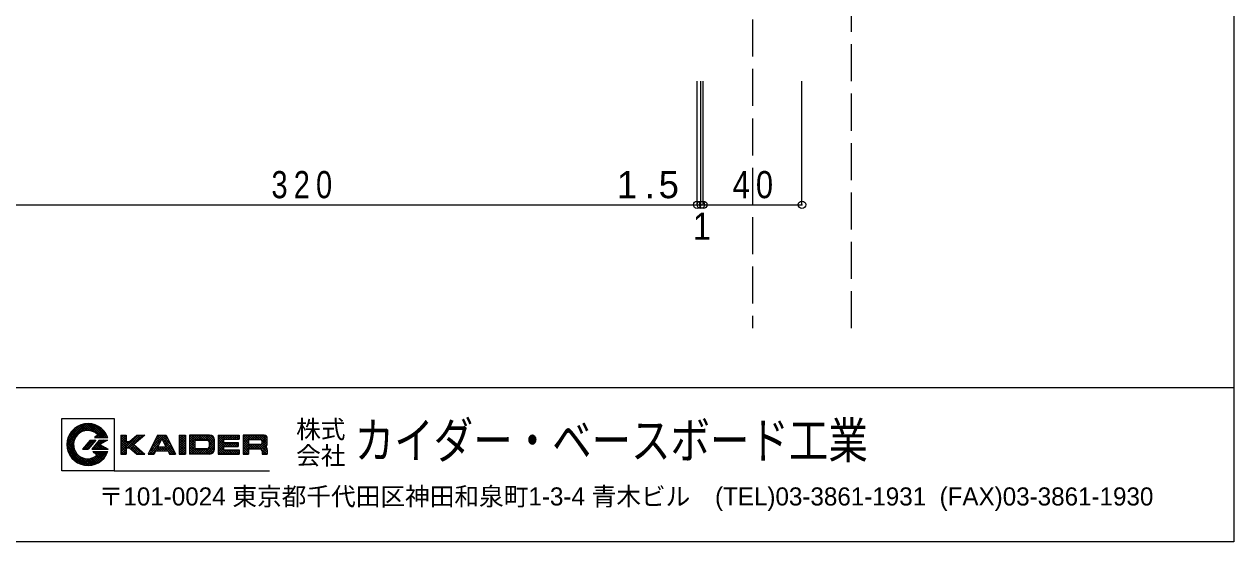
# Model space of a CAD drawing. Units: millimetres at full size, sheet at 1:5. Extents: x -705 to 705, y -488 to 488.
# Drawn here: x 214.8 to 705, y -487.5 to -277.9 of the extents above; entities that cross this region are included whole.
import ezdxf
from ezdxf.enums import TextEntityAlignment as Align

# ---------------------------------------------------------------- set-up
doc = ezdxf.new("R2010")
doc.units = ezdxf.units.MM
doc.header["$LTSCALE"] = 5
doc.header["$PDMODE"] = 32
doc.header["$PDSIZE"] = 3
doc.linetypes.add('DASHED3', pattern=[4, 3, -1])
for name, color, linetype, lineweight in [('2-3_寸法', 4, 'Continuous', 9), ('2-8_他製品', 7, 'Continuous', 9), ('F-0_図面枠', 5, 'Continuous', 9), ('F-5_F-5ﾚｲﾔ', 7, 'Continuous', 9)]:
    doc.layers.add(name, color=color, linetype=linetype, lineweight=lineweight)
doc.styles.add('HG創英角ｺﾞｼｯｸUB', font='')
doc.styles.add('HGｺﾞｼｯｸM', font='')
doc.styles.add('ＭＳ ゴシック', font='')
doc.styles.get('HG創英角ｺﾞｼｯｸUB').set_extended_font_data('HG創英角ｺﾞｼｯｸUB')
doc.styles.get('HGｺﾞｼｯｸM').set_extended_font_data('HGｺﾞｼｯｸM')
doc.styles.get('ＭＳ ゴシック').set_extended_font_data('MS Gothic')

msp = doc.modelspace()

# ---------------------------------------------------------------- linework, layer by layer
at = {"layer": '2-3_寸法'}
for p, q in [((487.5, -351), (487.5, -301)), ((489, -351), (489, -301)), ((490, -351), (490, -301)), ((530, -351), (530, -301)), ((167.5, -351), (487.5, -351)), ((487.5, -351), (489, -351)), ((489, -351), (490, -351)), ((490, -351), (530, -351))]:
    msp.add_line(p, q, dxfattribs=at)
for p in [(487.5, -351), (489, -351), (490, -351), (530, -351)]:
    msp.add_point(p, dxfattribs=at)
at = {"layer": '2-8_他製品', "linetype": 'DASHED3'}
for p, q in [((550, 254), (550, -401)), ((510, -276), (510, -401))]:
    msp.add_line(p, q, dxfattribs=at)
at = {"layer": 'F-0_図面枠'}
for p, q in [((705, 487.5), (705, -487.5)), ((-705, -425), (705, -425)), ((705, -487.5), (-705, -487.5))]:
    msp.add_line(p, q, dxfattribs=at)
at = {"layer": 'F-5_F-5ﾚｲﾔ'}
for p, q in [((232.128, -447.884), (240.384, -439.628)), ((232.195, -447.036), (239.536, -439.694)), ((232.377, -446.071), (238.571, -439.876)), ((232.756, -444.909), (237.409, -440.256)), ((237.941, -443.036), (235.939, -441.033)), ((238.485, -442.797), (236.424, -440.736)), ((239.079, -442.609), (236.937, -440.467)), ((239.732, -442.479), (237.48, -440.228)), ((237.531, -443.264), (241.154, -439.641)), ((240.461, -442.426), (238.056, -440.022)), ((241.297, -442.48), (238.669, -439.853)), ((238.928, -442.649), (241.862, -439.715)), ((242.319, -442.72), (239.324, -439.725)), ((239.901, -442.459), (242.52, -439.839)), ((243.984, -443.602), (240.027, -439.646)), ((240.712, -442.429), (243.137, -440.004)), ((246.455, -445.291), (240.79, -439.626)), ((241.424, -442.5), (243.717, -440.207)), ((247.238, -445.291), (241.63, -439.684)), ((242.065, -442.642), (244.264, -440.443)), ((248.02, -445.291), (242.581, -439.853)), ((242.648, -442.84), (244.779, -440.709)), ((243.182, -443.089), (245.267, -441.004)), ((248.542, -445.031), (243.719, -440.207)), ((247.687, -443.393), (245.357, -441.063)), ((232.141, -448.654), (235.631, -445.164)), ((234.805, -448.505), (232.375, -446.075)), ((234.809, -447.726), (232.551, -445.468)), ((234.902, -447.037), (232.761, -444.896)), ((235.061, -446.414), (233.005, -444.358)), ((235.276, -445.846), (233.279, -443.849)), ((235.536, -445.325), (233.58, -443.369)), ((233.731, -443.153), (235.652, -441.231)), ((235.84, -444.846), (233.909, -442.914)), ((236.183, -444.407), (234.263, -442.487)), ((236.565, -444.006), (234.644, -442.085)), ((236.984, -443.643), (235.05, -441.709)), ((237.442, -443.319), (235.481, -441.358)), ((244.386, -444.495), (243.326, -445.291)), ((243.326, -445.291), (248.639, -445.291)), ((243.673, -443.38), (245.727, -441.326)), ((244.109, -445.291), (243.773, -444.956)), ((244.109, -445.291), (246.952, -442.448)), ((244.123, -443.713), (246.161, -441.674)), ((244.891, -445.291), (244.22, -444.62)), ((244.504, -444.114), (246.569, -442.049)), ((245.673, -445.291), (244.508, -444.126)), ((244.891, -445.291), (247.309, -442.873)), ((245.673, -445.291), (247.64, -443.324)), ((246.455, -445.291), (247.944, -443.803)), ((247.238, -445.291), (248.22, -444.309)), ((248.02, -445.291), (248.466, -444.844)), ((254.01, -444.3), (254.01, -451.95)), ((254.01, -444.3), (256.135, -444.3)), ((254.01, -446.425), (256.135, -444.3)), ((254.01, -445.486), (255.196, -444.3)), ((254.01, -444.548), (254.257, -444.3)), ((254.01, -451.119), (260.828, -444.3)), ((260.968, -451.95), (254.01, -444.991)), ((254.01, -447.364), (256.135, -445.239)), ((257.9, -449.82), (254.01, -445.93)), ((256.135, -446.178), (254.257, -444.3)), ((256.135, -445.239), (255.196, -444.3)), ((256.135, -444.3), (256.135, -446.85)), ((256.668, -449.4), (261.767, -444.3)), ((257.515, -449.49), (262.706, -444.3)), ((260.109, -447.336), (258.602, -445.828)), ((260.614, -446.902), (259.107, -445.395)), ((263.65, -444.3), (259.187, -448.125)), ((261.12, -446.469), (259.612, -444.962)), ((261.625, -446.036), (260.118, -444.529)), ((260.385, -444.3), (263.65, -444.3)), ((262.131, -445.603), (260.828, -444.3)), ((262.636, -445.169), (261.767, -444.3)), ((263.142, -444.736), (262.706, -444.3)), ((263.614, -444.331), (263.645, -444.3)), ((268.885, -444.3), (265.06, -451.95)), ((266.423, -449.222), (271.346, -444.3)), ((267.363, -447.345), (270.407, -444.3)), ((269.724, -447.373), (268.141, -445.788)), ((268.301, -445.467), (269.468, -444.3)), ((270.037, -446.747), (268.453, -445.162)), ((270.35, -446.121), (268.767, -444.537)), ((268.885, -444.3), (272.285, -444.3)), ((275.101, -449.933), (269.468, -444.3)), ((274.163, -448.055), (270.407, -444.3)), ((270.585, -446), (272.285, -444.3)), ((271.014, -446.509), (272.598, -444.926)), ((271.326, -447.135), (272.911, -445.552)), ((273.223, -446.178), (271.346, -444.3)), ((272.285, -444.3), (276.11, -451.95)), ((277.624, -444.3), (277.624, -451.95)), ((277.624, -446.851), (280.174, -444.3)), ((277.624, -445.911), (279.235, -444.3)), ((277.624, -444.973), (278.296, -444.3)), ((280.174, -447.117), (277.624, -444.566)), ((277.624, -447.789), (280.174, -445.239)), ((280.174, -448.055), (277.624, -445.505)), ((280.174, -446.178), (278.296, -444.3)), ((280.174, -445.239), (279.235, -444.3)), ((281.781, -445.239), (282.719, -444.3)), ((281.781, -446.178), (283.659, -444.3)), ((281.781, -447.116), (284.596, -444.3)), ((281.781, -448.055), (285.536, -444.3)), ((283.906, -446.425), (281.781, -444.3)), ((283.906, -447.364), (281.781, -445.239)), ((284.845, -446.425), (282.719, -444.3)), ((285.783, -446.425), (283.659, -444.3)), ((284.35, -446.425), (286.474, -444.3)), ((286.722, -446.425), (284.596, -444.3)), ((285.288, -446.425), (287.414, -444.3)), ((287.661, -446.425), (285.536, -444.3)), ((286.227, -446.425), (288.351, -444.3)), ((288.6, -446.425), (286.474, -444.3)), ((287.166, -446.425), (289.291, -444.3)), ((291.981, -448.868), (287.414, -444.3)), ((288.105, -446.425), (290.202, -444.329)), ((291.981, -447.929), (288.351, -444.3)), ((289.019, -446.449), (290.897, -444.572)), ((291.981, -446.991), (289.291, -444.3)), ((289.605, -446.802), (291.42, -444.987)), ((289.856, -447.49), (291.794, -445.553)), ((291.94, -446.011), (290.27, -444.341)), ((293.422, -444.3), (293.422, -451.95)), ((293.422, -444.3), (301.922, -444.3)), ((293.422, -448.106), (297.229, -444.3)), ((293.422, -447.168), (296.289, -444.3)), ((293.422, -446.229), (295.351, -444.3)), ((293.422, -445.291), (294.412, -444.3)), ((293.422, -444.351), (293.474, -444.3)), ((297.177, -448.942), (293.422, -445.188)), ((295.547, -446.374), (293.474, -444.3)), ((296.112, -446), (294.412, -444.3)), ((297.051, -446), (295.351, -444.3)), ((295.547, -446), (301.922, -446)), ((297.99, -446), (296.289, -444.3)), ((296.467, -446), (298.167, -444.3)), ((298.928, -446), (297.229, -444.3)), ((297.406, -446), (299.106, -444.3)), ((299.867, -446), (298.167, -444.3)), ((298.344, -446), (300.044, -444.3)), ((300.806, -446), (299.106, -444.3)), ((299.284, -446), (300.984, -444.3)), ((301.744, -446), (300.044, -444.3)), ((300.222, -446), (301.922, -444.3)), ((301.922, -445.239), (300.984, -444.3)), ((301.161, -446), (301.922, -445.239)), ((301.922, -444.3), (301.922, -446)), ((303.529, -444.3), (303.529, -451.95)), ((312.029, -444.3), (303.529, -444.3)), ((303.529, -445.239), (304.468, -444.3)), ((303.529, -446.178), (305.407, -444.3)), ((303.529, -447.116), (306.345, -444.3)), ((303.529, -448.055), (307.284, -444.3)), ((305.654, -446.425), (303.529, -444.3)), ((305.654, -447.364), (303.529, -445.239)), ((306.38, -446.213), (304.468, -444.3)), ((307.319, -446.213), (305.407, -444.3)), ((306.311, -446.213), (308.223, -444.3)), ((308.258, -446.213), (306.345, -444.3)), ((307.249, -446.213), (309.161, -444.3)), ((309.197, -446.213), (307.284, -444.3)), ((308.187, -446.213), (310.1, -444.3)), ((310.136, -446.213), (308.223, -444.3)), ((309.056, -450.037), (313.305, -445.79)), ((309.127, -446.213), (311.04, -444.3)), ((313.157, -448.296), (309.161, -444.3)), ((310.065, -446.213), (311.978, -444.3)), ((313.305, -447.504), (310.1, -444.3)), ((310.896, -446.321), (312.716, -444.501)), ((313.305, -446.566), (311.04, -444.3)), ((311.18, -446.976), (313.164, -444.992)), ((313.305, -445.626), (311.978, -444.3)), ((313.305, -447.7), (313.305, -445.575)), ((240.578, -456.625), (232.125, -448.171)), ((235.36, -450.624), (232.154, -447.418)), ((239.751, -456.58), (232.17, -448.999)), ((232.215, -449.362), (235.017, -446.56)), ((234.938, -449.42), (232.241, -446.723)), ((238.82, -456.431), (232.318, -449.93)), ((232.339, -450.021), (234.826, -447.533)), ((232.504, -450.637), (234.797, -448.345)), ((232.707, -451.217), (234.867, -449.057)), ((232.943, -451.763), (235.009, -449.697)), ((233.209, -452.28), (235.208, -450.28)), ((233.504, -452.767), (235.456, -450.815)), ((238.595, -449.973), (242.291, -446.277)), ((238.948, -449.973), (238.687, -449.713)), ((239.73, -449.973), (239.043, -449.286)), ((239.377, -449.973), (243.074, -446.277)), ((240.512, -449.973), (239.398, -448.859)), ((241.011, -449.69), (239.754, -448.433)), ((241.367, -449.264), (240.109, -448.006)), ((240.159, -449.973), (243.856, -446.277)), ((241.722, -448.837), (240.465, -447.579)), ((240.598, -456.625), (246.264, -450.959)), ((242.078, -448.41), (240.821, -447.153)), ((242.434, -447.983), (241.176, -446.726)), ((241.417, -456.588), (247.047, -450.959)), ((242.789, -447.557), (241.532, -446.299)), ((245.248, -446.277), (242.167, -449.973)), ((242.167, -449.973), (248.868, -449.973)), ((243.145, -447.13), (242.291, -446.277)), ((242.337, -456.451), (247.829, -450.959)), ((242.869, -449.973), (242.486, -449.591)), ((242.516, -449.973), (246.212, -446.277)), ((244.03, -452.098), (242.618, -450.959)), ((242.618, -450.959), (248.639, -450.959)), ((243.223, -451.447), (242.735, -450.959)), ((243.651, -449.973), (242.841, -449.164)), ((242.905, -451.189), (243.136, -450.959)), ((243.5, -446.703), (243.074, -446.277)), ((244.433, -449.973), (243.197, -448.737)), ((243.298, -449.973), (246.995, -446.277)), ((243.337, -451.539), (243.918, -450.959)), ((243.416, -456.153), (248.611, -450.959)), ((246.665, -454.106), (243.517, -450.959)), ((245.215, -449.973), (243.553, -448.311)), ((243.77, -451.888), (244.701, -450.959)), ((245.998, -449.973), (243.908, -447.884)), ((244.08, -449.973), (245.77, -448.284)), ((244.151, -452.29), (245.483, -450.959)), ((246.78, -449.973), (244.264, -447.458)), ((247.041, -453.7), (244.299, -450.959)), ((244.337, -447.37), (245.43, -446.277)), ((245.626, -448.036), (244.619, -447.031)), ((244.862, -449.973), (246.276, -448.56)), ((246.114, -447.744), (244.975, -446.604)), ((247.392, -453.269), (245.082, -450.959)), ((245.248, -446.277), (248.559, -446.277)), ((246.603, -447.45), (245.43, -446.277)), ((248.559, -446.277), (245.478, -448.125)), ((245.478, -448.125), (248.868, -449.973)), ((245.645, -449.973), (246.782, -448.836)), ((247.716, -452.811), (245.864, -450.959)), ((247.562, -449.973), (245.996, -448.407)), ((247.092, -447.157), (246.212, -446.277)), ((246.427, -449.973), (247.288, -449.112)), ((246.604, -447.45), (247.777, -446.277)), ((248.014, -452.326), (246.646, -450.959)), ((247.581, -446.863), (246.995, -446.277)), ((247.209, -449.973), (247.794, -449.388)), ((248.283, -451.813), (247.428, -450.959)), ((248.345, -449.973), (247.717, -449.346)), ((248.07, -446.57), (247.777, -446.277)), ((247.992, -449.973), (248.301, -449.664)), ((248.522, -451.27), (248.211, -450.959)), ((248.774, -449.973), (248.807, -449.94)), ((254.01, -448.303), (256.135, -446.178)), ((254.01, -449.241), (256.401, -446.85)), ((254.01, -450.18), (257.339, -446.85)), ((256.541, -449.4), (254.01, -446.869)), ((256.135, -449.933), (254.01, -447.808)), ((256.135, -450.871), (254.01, -448.746)), ((256.135, -451.81), (254.01, -449.685)), ((255.335, -451.95), (254.01, -450.624)), ((254.117, -451.95), (256.135, -449.933)), ((255.056, -451.95), (256.135, -450.871)), ((256.135, -449.4), (257.462, -449.4)), ((256.135, -449.4), (256.135, -451.95)), ((261.908, -451.95), (256.807, -446.85)), ((262.846, -451.95), (257.59, -446.695)), ((258.02, -449.925), (259.528, -448.417)), ((259.603, -447.769), (258.096, -446.262)), ((258.526, -450.357), (260.034, -448.851)), ((259.032, -450.79), (260.539, -449.284)), ((259.187, -448.125), (263.65, -451.95)), ((259.537, -451.224), (261.044, -449.717)), ((260.043, -451.657), (261.55, -450.15)), ((260.688, -451.95), (262.055, -450.583)), ((265.485, -451.099), (270.236, -446.348)), ((265.574, -451.95), (269.298, -448.226)), ((266.793, -451.95), (265.638, -450.795)), ((267.534, -451.754), (265.95, -450.17)), ((267.847, -451.128), (266.263, -449.544)), ((266.512, -451.95), (269.488, -448.975)), ((268.333, -450.675), (266.576, -448.918)), ((269.272, -450.675), (266.889, -448.292)), ((270.211, -450.675), (267.202, -447.666)), ((268.073, -450.675), (267.436, -451.95)), ((269.099, -448.624), (267.515, -447.04)), ((269.411, -447.998), (267.828, -446.414)), ((268.726, -450.675), (270.425, -448.975)), ((271.15, -450.675), (269.45, -448.975)), ((269.664, -450.675), (271.365, -448.975)), ((272.088, -450.675), (270.388, -448.975)), ((270.603, -450.675), (273.849, -447.429)), ((276.04, -451.81), (271.288, -447.059)), ((273.028, -450.675), (271.328, -448.975)), ((271.542, -450.675), (274.162, -448.055)), ((271.64, -447.761), (273.223, -446.178)), ((271.953, -448.387), (273.536, -446.803)), ((275.241, -451.95), (272.227, -448.936)), ((272.481, -450.675), (274.475, -448.681)), ((274.302, -451.95), (273.166, -450.814)), ((273.204, -450.89), (274.788, -449.307)), ((273.517, -451.516), (275.101, -449.933)), ((274.022, -451.95), (275.414, -450.558)), ((277.624, -448.728), (280.174, -446.178)), ((280.174, -448.994), (277.624, -446.444)), ((277.624, -449.666), (280.174, -447.116)), ((280.174, -449.933), (277.624, -447.383)), ((277.624, -450.605), (280.174, -448.055)), ((280.174, -450.871), (277.624, -448.321)), ((277.624, -451.544), (280.174, -448.994)), ((280.174, -451.81), (277.624, -449.26)), ((279.375, -451.95), (277.624, -450.199)), ((278.156, -451.95), (280.174, -449.933)), ((279.095, -451.95), (280.174, -450.871)), ((283.906, -448.303), (281.781, -446.178)), ((281.781, -448.994), (283.906, -446.869)), ((283.906, -449.241), (281.781, -447.117)), ((281.781, -449.933), (283.906, -447.808)), ((285.676, -451.95), (281.781, -448.055)), ((281.781, -450.871), (283.906, -448.746)), ((284.737, -451.95), (281.781, -448.994)), ((281.781, -451.81), (283.906, -449.685)), ((283.799, -451.95), (281.781, -449.933)), ((282.86, -451.95), (281.781, -450.871)), ((282.579, -451.95), (284.705, -449.826)), ((283.518, -451.95), (285.643, -449.826)), ((288.793, -446.425), (283.906, -446.425)), ((283.906, -446.425), (283.906, -449.826)), ((288.793, -449.826), (283.906, -449.826)), ((284.457, -451.95), (286.582, -449.826)), ((286.614, -451.95), (284.489, -449.826)), ((285.396, -451.95), (287.52, -449.826)), ((287.553, -451.95), (285.429, -449.826)), ((286.334, -451.95), (288.46, -449.826)), ((288.492, -451.95), (286.367, -449.826)), ((287.273, -451.95), (291.981, -447.243)), ((289.431, -451.95), (287.306, -449.826)), ((288.212, -451.95), (291.981, -448.181)), ((290.295, -451.876), (288.245, -449.826)), ((290.943, -451.585), (289.129, -449.771)), ((289.151, -451.95), (291.981, -449.12)), ((291.442, -451.145), (289.666, -449.369)), ((289.856, -448.428), (291.977, -446.307)), ((289.856, -448.763), (289.856, -447.488)), ((291.981, -449.806), (289.856, -447.682)), ((291.801, -450.565), (289.856, -448.62)), ((290.125, -451.915), (291.946, -450.095)), ((291.981, -449.826), (291.981, -446.425)), ((296.237, -448.942), (293.422, -446.127)), ((293.422, -449.045), (295.547, -446.92)), ((295.547, -449.19), (293.422, -447.065)), ((293.422, -450.922), (297.036, -447.308)), ((293.422, -449.984), (296.098, -447.308)), ((295.547, -450.129), (293.422, -448.004)), ((296.429, -451.95), (293.422, -448.943)), ((293.422, -451.862), (295.547, -449.736)), ((295.491, -451.95), (293.422, -449.882)), ((294.552, -451.95), (293.422, -450.82)), ((294.272, -451.95), (295.972, -450.25)), ((295.211, -451.95), (296.911, -450.25)), ((295.547, -448.942), (301.498, -448.942)), ((295.547, -448.942), (295.547, -450.25)), ((295.547, -450.25), (301.922, -450.25)), ((297.369, -451.95), (295.669, -450.25)), ((296.15, -451.95), (297.85, -450.25)), ((296.342, -448.942), (297.975, -447.308)), ((298.115, -448.942), (296.482, -447.308)), ((298.307, -451.95), (296.607, -450.25)), ((297.088, -451.95), (298.788, -450.25)), ((297.28, -448.942), (298.914, -447.308)), ((299.054, -448.942), (297.42, -447.308)), ((299.246, -451.95), (297.546, -450.25)), ((298.027, -451.95), (299.727, -450.25)), ((298.219, -448.942), (299.853, -447.308)), ((299.993, -448.942), (298.359, -447.308)), ((300.185, -451.95), (298.484, -450.25)), ((298.966, -451.95), (300.666, -450.25)), ((299.158, -448.942), (300.791, -447.308)), ((300.931, -448.942), (299.298, -447.308)), ((301.124, -451.95), (299.424, -450.25)), ((299.904, -451.95), (301.605, -450.25)), ((300.097, -448.942), (301.498, -447.541)), ((301.498, -448.569), (300.237, -447.308)), ((301.922, -451.81), (300.362, -450.25)), ((300.843, -451.95), (301.922, -450.871)), ((301.035, -448.942), (301.498, -448.48)), ((301.498, -447.63), (301.176, -447.308)), ((301.922, -450.871), (301.301, -450.25)), ((301.498, -447.308), (301.498, -448.942)), ((301.922, -450.25), (301.922, -451.95)), ((307.389, -450.037), (303.529, -446.178)), ((303.529, -448.994), (305.654, -446.869)), ((306.45, -450.037), (303.529, -447.117)), ((303.529, -449.933), (305.654, -447.808)), ((305.654, -450.18), (303.529, -448.055)), ((303.529, -450.871), (306.275, -448.125)), ((303.529, -451.81), (307.214, -448.125)), ((305.654, -451.119), (303.529, -448.994)), ((305.547, -451.95), (303.529, -449.933)), ((304.608, -451.95), (303.529, -450.871)), ((304.328, -451.95), (305.654, -450.624)), ((305.654, -446.213), (305.654, -448.125)), ((310.542, -446.213), (305.654, -446.213)), ((310.542, -448.125), (305.654, -448.125)), ((305.654, -450.037), (305.654, -451.95)), ((310.542, -450.037), (305.654, -450.037)), ((306.24, -450.037), (308.153, -448.125)), ((308.328, -450.037), (306.416, -448.125)), ((307.18, -450.037), (309.092, -448.125)), ((309.267, -450.037), (307.354, -448.125)), ((308.118, -450.037), (310.03, -448.125)), ((310.206, -450.037), (308.293, -448.125)), ((313.057, -451.95), (309.232, -448.125)), ((309.995, -450.037), (313.305, -446.728)), ((313.305, -451.259), (310.171, -448.125)), ((310.853, -450.119), (313.305, -447.668)), ((313.305, -450.32), (310.956, -447.972)), ((311.18, -447.488), (311.18, -446.85)), ((312.704, -448.781), (311.18, -447.257)), ((311.18, -450.732), (312.727, -449.183)), ((311.18, -451.67), (313.17, -449.68)), ((311.18, -450.675), (311.18, -451.95)), ((311.838, -451.95), (313.305, -450.484)), ((313.305, -450.25), (313.305, -451.95)), ((237.72, -456.113), (232.636, -451.03)), ((236.217, -455.393), (233.357, -452.533)), ((233.826, -453.227), (235.747, -451.305)), ((234.174, -453.661), (236.079, -451.756)), ((234.549, -454.069), (236.45, -452.168)), ((234.948, -454.452), (236.858, -452.542)), ((235.373, -454.809), (237.305, -452.877)), ((235.825, -455.14), (237.792, -453.172)), ((236.303, -455.444), (238.322, -453.425)), ((236.809, -455.72), (238.901, -453.629)), ((237.345, -455.967), (239.535, -453.776)), ((237.913, -456.181), (240.24, -453.854)), ((241.331, -456.595), (238.03, -453.294)), ((238.517, -456.359), (241.041, -453.836)), ((239.161, -456.498), (241.994, -453.665)), ((242.026, -456.509), (239.234, -453.716)), ((239.851, -456.59), (243.317, -453.124)), ((242.674, -456.374), (240.149, -453.849)), ((243.282, -456.199), (240.927, -453.845)), ((243.853, -455.988), (241.617, -453.752)), ((244.392, -455.745), (242.24, -453.592)), ((244.901, -455.471), (242.808, -453.379)), ((245.381, -455.169), (243.329, -453.117)), ((245.835, -454.841), (243.808, -452.814)), ((246.262, -454.486), (244.161, -452.385)), ((244.854, -455.498), (247.999, -452.354)), ((254.397, -451.95), (254.01, -451.563)), ((254.01, -451.95), (256.135, -451.95)), ((255.995, -451.95), (256.135, -451.81)), ((261.627, -451.95), (262.561, -451.017)), ((262.566, -451.95), (263.066, -451.45)), ((263.504, -451.95), (263.572, -451.883)), ((265.06, -451.95), (267.436, -451.95)), ((265.853, -451.95), (265.325, -451.421)), ((274.961, -451.95), (275.727, -451.184)), ((275.899, -451.95), (276.04, -451.81)), ((278.436, -451.95), (277.624, -451.138)), ((277.624, -451.95), (280.174, -451.95)), ((280.034, -451.95), (280.174, -451.81)), ((281.92, -451.95), (281.781, -451.81)), ((289.856, -451.95), (281.781, -451.95)), ((293.613, -451.95), (293.422, -451.759)), ((293.422, -451.95), (301.922, -451.95)), ((301.782, -451.95), (301.922, -451.81)), ((303.669, -451.95), (303.529, -451.81)), ((303.529, -451.95), (305.654, -451.95)), ((305.267, -451.95), (305.654, -451.563)), ((312.118, -451.95), (311.18, -451.011)), ((311.18, -451.95), (313.305, -451.95)), ((312.777, -451.95), (313.305, -451.422)), ((251.25, -458.75), (230, -458.75)), ((251.25, -458.75), (302.691, -458.75)), ((302.691, -458.75), (314.194, -458.75))]:
    msp.add_line(p, q, dxfattribs=at)
for points in [[(230, -458.75), (230, -437.5), (251.25, -437.5), (251.25, -458.75)], [(256.135, -446.85), (257.41, -446.85), (260.385, -444.3)], [(270.411, -446), (268.923, -448.975), (272.246, -448.975)], [(270.411, -446), (270.76, -446), (272.246, -448.975)], [(277.624, -444.3), (280.174, -444.3), (280.174, -451.95)], [(289.856, -444.3), (281.781, -444.3), (281.781, -451.95)], [(295.547, -446), (295.547, -447.308), (301.498, -447.308)], [(241.551, -446.277), (238.47, -449.973), (240.775, -449.973)], [(241.551, -446.277), (243.856, -446.277), (240.775, -449.973)], [(257.41, -449.4), (260.385, -451.95), (263.65, -451.95)], [(268.073, -450.675), (273.097, -450.675), (273.734, -451.95), (276.11, -451.95)]]:
    msp.add_lwpolyline(points, dxfattribs=at)
for centre, radius, start, end in [((240.625, -448.125), 8.502, 19.46999, 340.53), ((240.51, -448.143), 5.72, 47.28999, 307.96999), ((244.166, -444.218), 0.354, 308.53999, 51.09), ((289.856, -446.425), 2.124, 0, 90), ((312.029, -445.575), 1.274, 0, 90), ((288.793, -447.488), 1.062, 0, 90), ((288.793, -448.763), 1.062, 270, 0), ((289.691, -449.66), 2.297, 274.12, 355.87999), ((310.542, -446.85), 0.637, 0, 90), ((310.542, -447.488), 0.637, 270, 0), ((310.542, -450.675), 0.637, 0, 90), ((312.029, -447.7), 1.274, 270, 0), ((312.029, -450.25), 1.274, 0, 90), ((243.807, -452.374), 0.354, 308.53999, 51.09)]:
    msp.add_arc(centre, radius, start, end, dxfattribs=at)

# ---------------------------------------------------------------- texts
at = {"layer": '2-3_寸法', "color": 7, "style": 'HGｺﾞｼｯｸM', "width": 0.9}
msp.add_text('1', height=11, dxfattribs=at).set_placement((485.75, -368.5), align=Align.BOTTOM_LEFT)
at = {"layer": '2-3_寸法', "color": 7, "char_height": 11, "attachment_point": 7, "style": 'HGｺﾞｼｯｸM'}
for s, insert in [('\\T1.38;\\W0.8;320', (315, -348.5)), ('\\T1.38;1.5', (455, -348.5)), ('\\T1.36;\\W0.85;40', (501.875, -348.5))]:
    msp.add_mtext(s, dxfattribs=dict(at, insert=insert))
at = {"layer": 'F-5_F-5ﾚｲﾔ'}
for s, style, p in [('株式', 'ＭＳ ゴシック', (325, -447.812)), ('会社', 'ＭＳ ゴシック', (325, -458.438)), ('〒101-0024 東京都千代田区神田和泉町1-3-4 青木ビル\u3000(TEL)03-3861-1931  (FAX)03-3861-1930', 'HGｺﾞｼｯｸM', (245, -475))]:
    msp.add_text(s, height=7.331, dxfattribs=dict(at, style=style)).set_placement(p, align=Align.BOTTOM_LEFT)
at = {"layer": 'F-5_F-5ﾚｲﾔ', "style": 'HG創英角ｺﾞｼｯｸUB', "width": 0.8}
msp.add_text('カイダー・ベースボード工業', height=14.66, dxfattribs=at).set_placement((348.75, -458.125), align=Align.BOTTOM_LEFT)

doc.saveas('drawing.dxf')
